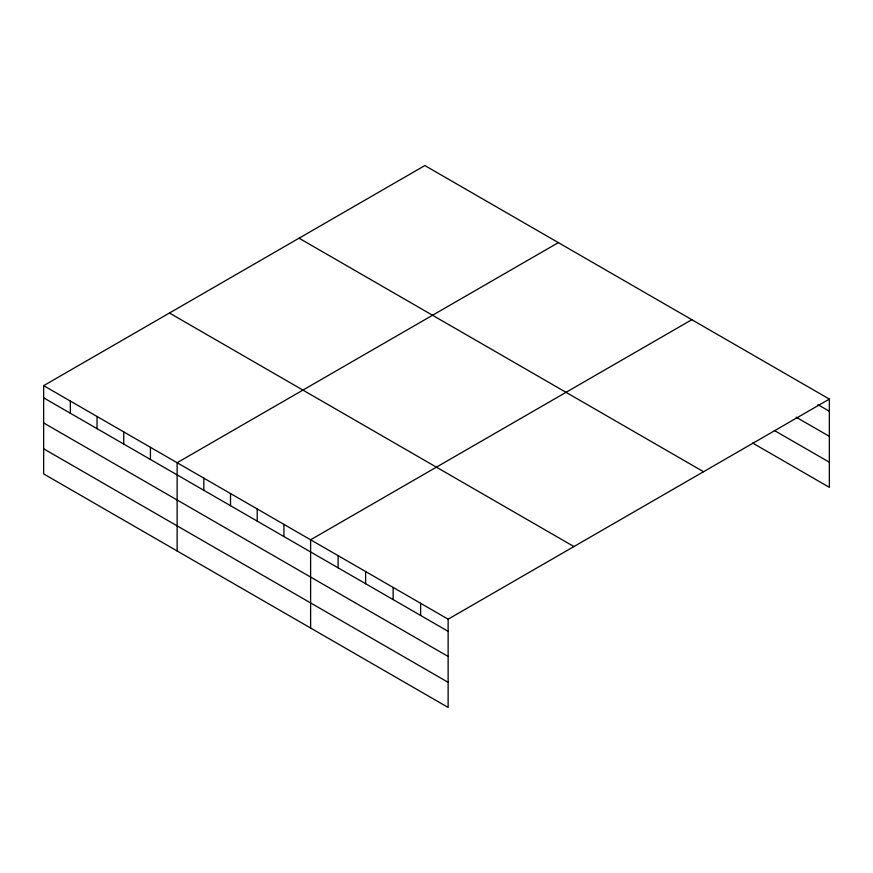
<?xml version="1.0" encoding="UTF-8"?>
<svg xmlns="http://www.w3.org/2000/svg" width="873" height="873" viewBox="0 0 873 873"><rect width="100%" height="100%" fill="white"/><g stroke="black" fill="none" stroke-linecap="round" stroke-linejoin="round"><path stroke-width="1.31" d="M448.133 656.452L448.133 619.186L43.65 385.659L43.65 473.908L448.133 707.436L448.133 656.452L43.65 422.936M752.57 443.004L829.35 487.341L829.35 399.092L424.867 165.564L43.65 385.659M558.349 242.629L177.132 462.723L177.132 550.972M691.831 319.693L310.613 539.787L310.613 628.036M448.133 619.186L829.35 399.092M817.892 404.636L829.35 411.248M796.111 417.174L829.35 436.358M774.34 430.476L829.35 462.232M299.068 238.198L703.551 471.726M169.449 313.025L573.932 546.553M43.65 397.826L448.133 631.343M43.65 448.798L448.133 682.326M420.622 603.308L420.622 615.465M393.123 587.431L393.123 599.587M365.612 571.542L365.612 583.71M338.113 555.664L338.113 567.832M283.911 524.378L283.911 536.535M257.219 508.959L257.219 521.126M230.516 493.551L230.516 505.707M203.824 478.142L203.824 490.299M150.429 447.314L150.429 459.471M123.737 431.895L123.737 444.062M97.045 416.486L97.045 428.643M70.342 401.078L70.342 413.235"/></g></svg>
